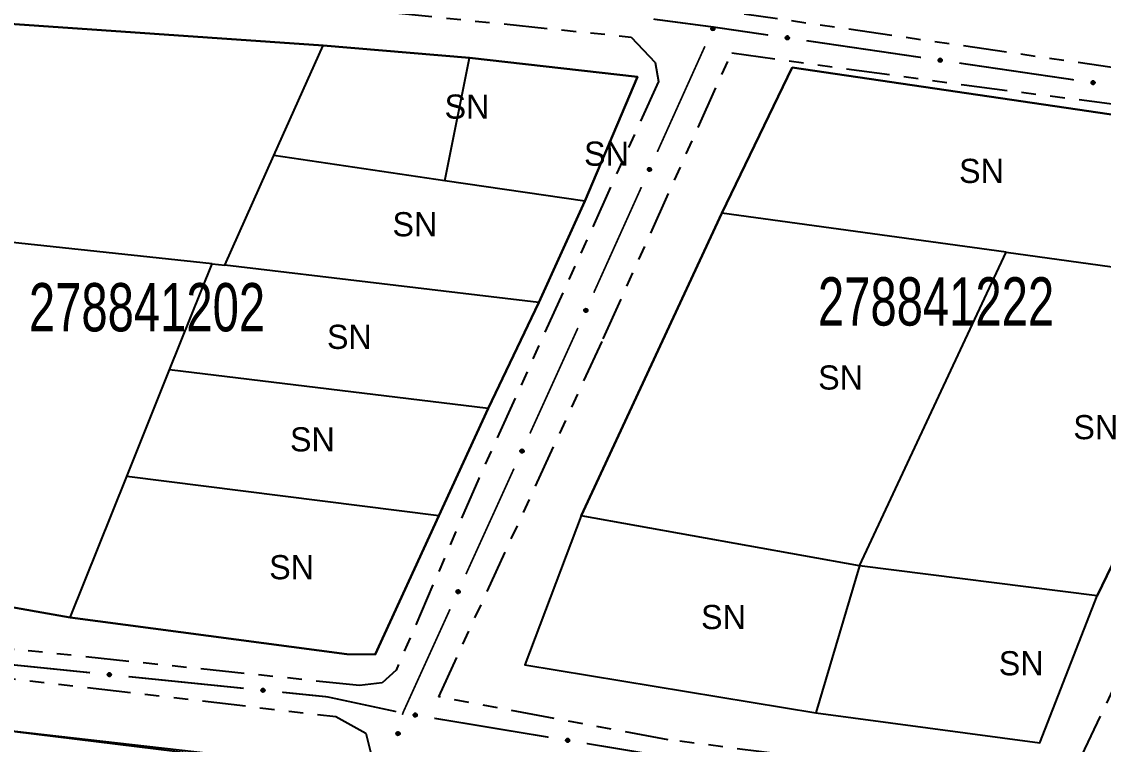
# Model space of a CAD drawing. Extents: x 203665 to 205970, y 4870865 to 4873745.
# Drawn here: x 204097.7 to 204209.7, y 4872853.5 to 4872928.4 of the extents above; entities that cross this region are included whole.
import ezdxf
from ezdxf.enums import TextEntityAlignment as Align

# ---------------------------------------------------------------- set-up
doc = ezdxf.new("R2010")
doc.units = 0
doc.header["$LTSCALE"] = 1.5
doc.header["$MEASUREMENT"] = 0
doc.linetypes.add('TRACO_25', pattern=[8, 3, -1, 1, -1, 1, -1])
for name, color, linetype in [('CD_MALHA_LOTES', 7, 'CONTINUOUS'), ('CD_TXT_QUADRA', 7, 'CONTINUOUS'), ('RU-QUADRA', 210, 'CONTINUOUS'), ('SV-EIXO-RUA-N-PAV', 6, 'CONTINUOUS'), ('SV-RUA-NAO-PAV', 7, 'CONTINUOUS'), ('Th_NmrPort', 1, 'CONTINUOUS')]:
    doc.layers.add(name, color=color, linetype=linetype)
doc.styles.add('ARIAL', font='ARIAL.SHX')

msp = doc.modelspace()

# ---------------------------------------------------------------- linework, layer by layer
at = {"layer": 'CD_MALHA_LOTES', "linetype": 'Continuous', "flags": 128}
for points in [[(204093.938672, 4872928.301971), (204128.905986, 4872925.909766)], [(204123.791648, 4872914.49291), (204128.905986, 4872925.909766)], [(204128.905986, 4872925.909766), (204144.057328, 4872924.607019)], [(204141.493695, 4872911.894661), (204144.057328, 4872924.607019)], [(204144.057328, 4872924.607019), (204161.460955, 4872922.647011)], [(204170.19077, 4872908.54531), (204177.474175, 4872923.618198)], [(204177.474175, 4872923.618198), (204231.881091, 4872915.600337)], [(204161.460955, 4872922.647011), (204155.999894, 4872909.765487)], [(204118.705319, 4872903.138577), (204123.791648, 4872914.49291)], [(204141.493695, 4872911.894661), (204123.791648, 4872914.49291)], [(204155.999894, 4872909.765487), (204141.493695, 4872911.894661)], [(204155.999894, 4872909.765487), (204151.236703, 4872899.286797)], [(204155.605656, 4872877.19255), (204170.19077, 4872908.54531)], [(204199.629746, 4872904.489941), (204170.19077, 4872908.54531)], [(204117.40768, 4872903.29222), (204085.391134, 4872906.717263)], [(204184.447679, 4872872.016379), (204199.629746, 4872904.489941)], [(204199.629746, 4872904.489941), (204224.619931, 4872901.047416)], [(204112.991654, 4872892.307216), (204117.40768, 4872903.29222)], [(204117.40768, 4872903.29222), (204118.705319, 4872903.138577)], [(204151.236703, 4872899.286797), (204118.705319, 4872903.138577)], [(204224.619931, 4872901.047416), (204209.081477, 4872868.920275)], [(204151.236703, 4872899.286797), (204145.985293, 4872888.299514)], [(204108.556588, 4872881.27485), (204112.991654, 4872892.307216)], [(204145.985293, 4872888.299514), (204112.991654, 4872892.307216)], [(204145.985293, 4872888.299514), (204140.894835, 4872877.193494)], [(204102.67959, 4872866.655629), (204108.556588, 4872881.27485)], [(204140.894835, 4872877.193494), (204108.556588, 4872881.27485)], [(204140.894835, 4872877.193494), (204134.275537, 4872862.842783), (204131.335825, 4872862.87491), (204102.67959, 4872866.655629)], [(204155.605656, 4872877.19255), (204149.793463, 4872861.766126)], [(204184.447679, 4872872.016379), (204155.605656, 4872877.19255)], [(204102.67959, 4872866.655629), (204071.790123, 4872872.101538)], [(204184.447679, 4872872.016379), (204179.915714, 4872856.802332)], [(204209.081477, 4872868.920275), (204184.447679, 4872872.016379)], [(204203.147409, 4872853.689518), (204209.081477, 4872868.920275)], [(204149.793463, 4872861.766126), (204179.915714, 4872856.802332)], [(204179.915714, 4872856.802332), (204203.147409, 4872853.689518)], [(204096.97326, 4872854.841873), (204128.408423, 4872850.974727)]]:
    msp.add_lwpolyline(points, dxfattribs=at)
at = {"layer": 'RU-QUADRA', "linetype": 'Continuous', "flags": 128}
for points in [[(204093.938672, 4872928.301971), (204085.391134, 4872906.717263), (204071.790123, 4872872.101538), (204102.67959, 4872866.655629), (204131.335825, 4872862.87491), (204134.275537, 4872862.842783), (204140.894835, 4872877.193494), (204145.985293, 4872888.299514), (204151.236703, 4872899.286797), (204155.999894, 4872909.765487), (204161.460955, 4872922.647011), (204144.057328, 4872924.607019), (204128.905986, 4872925.909766)], [(204177.474175, 4872923.618198), (204170.19077, 4872908.54531), (204155.605656, 4872877.19255), (204149.793463, 4872861.766126), (204179.915714, 4872856.802332), (204203.147409, 4872853.689518), (204209.081477, 4872868.920275), (204224.619931, 4872901.047416), (204231.881091, 4872915.600337)], [(204091.532811, 4872772.953703), (204096.813462, 4872784.295295), (204101.914829, 4872795.251826), (204106.961588, 4872806.091073), (204112.185761, 4872816.920509), (204118.006143, 4872828.985856), (204128.408423, 4872850.974727), (204127.651619, 4872851.383406), (204096.97326, 4872854.841873), (204062.212657, 4872860.050993), (204052.445096, 4872835.984074), (204048.72382, 4872825.610816), (204045.44941, 4872818.032881), (204042.017565, 4872810.069239), (204038.497723, 4872801.269634), (204034.625897, 4872792.03005), (204030.226095, 4872781.33853), (204059.853158, 4872777.191897)]]:
    msp.add_lwpolyline(points, close=True, dxfattribs=at)
at = {"layer": 'SV-EIXO-RUA-N-PAV', "const_width": 0.18}
for points in [[(204169.338709, 4872927.804082), (204163.112672, 4872928.624279)], [(204170.051281, 4872927.699746), (204169.338709, 4872927.804082)], [(204174.998529, 4872926.975357), (204170.051281, 4872927.699746)], [(204190.829722, 4872924.657312), (204178.956327, 4872926.395846)], [(204168.441631, 4872925.815361), (204163.507408, 4872914.876739)], [(204206.660915, 4872922.339267), (204194.78752, 4872924.077801)], [(204161.862667, 4872911.230532), (204156.928445, 4872900.29191)], [(204155.283548, 4872896.645774), (204150.316449, 4872885.722041)], [(204148.66075, 4872882.080797), (204143.693651, 4872871.157064)], [(204142.037952, 4872867.51582), (204137.484778, 4872857.502399)], [(204104.755996, 4872860.946618), (204096.797092, 4872861.756454)], [(204120.673806, 4872859.326945), (204108.735449, 4872860.5417)], [(204129.317421, 4872858.447438), (204124.653258, 4872858.922027)], [(204129.622255, 4872858.382117), (204129.317421, 4872858.447438)], [(204136.466872, 4872856.915413), (204129.622255, 4872858.382117)], [(204137.151193, 4872856.768772), (204137.106639, 4872856.579863)], [(204137.484778, 4872857.502399), (204137.151193, 4872856.768772)], [(204152.245219, 4872854.265819), (204140.406879, 4872856.228902)], [(204164.357041, 4872852.257387), (204156.191333, 4872853.611458)]]:
    msp.add_lwpolyline(points, dxfattribs=at)
at = {"layer": 'SV-EIXO-RUA-N-PAV'}
for points in [[(204169.423425, 4872927.724173), (204169.441376, 4872927.678678), (204169.447501, 4872927.635907), (204169.442341, 4872927.598763), (204169.429224, 4872927.567129), (204169.412158, 4872927.536277), (204169.388091, 4872927.508968), (204169.354664, 4872927.484575), (204169.309153, 4872927.466248), (204169.264925, 4872927.462853), (204169.228239, 4872927.465963), (204169.194465, 4872927.477742), (204169.164772, 4872927.494822), (204169.137231, 4872927.520761), (204169.112842, 4872927.554877), (204169.095521, 4872927.601086), (204169.089804, 4872927.643059), (204169.095738, 4872927.678855), (204169.107795, 4872927.712734), (204169.125594, 4872927.744023), (204169.149374, 4872927.770694), (204169.183768, 4872927.795188), (204169.229603, 4872927.81168), (204169.271401, 4872927.81786), (204169.307271, 4872927.81243), (204169.340358, 4872927.799809), (204169.37151, 4872927.783069), (204169.399969, 4872927.760018), (204169.423425, 4872927.724173)], [(204177.103644, 4872926.555866), (204177.064833, 4872926.526105), (204177.025391, 4872926.508464), (204176.988259, 4872926.503218), (204176.954238, 4872926.507138), (204176.919885, 4872926.515069), (204176.887014, 4872926.530706), (204176.854375, 4872926.556143), (204176.824247, 4872926.594866), (204176.80883, 4872926.636459), (204176.801739, 4872926.672587), (204176.803785, 4872926.708298), (204176.812048, 4872926.741541), (204176.82942, 4872926.775149), (204176.855521, 4872926.807974), (204176.895192, 4872926.837326), (204176.933979, 4872926.854356), (204176.970028, 4872926.858487), (204177.005916, 4872926.856204), (204177.040891, 4872926.847687), (204177.073069, 4872926.832151), (204177.106072, 4872926.805812), (204177.134523, 4872926.766273), (204177.151951, 4872926.727782), (204177.156587, 4872926.6918), (204177.153543, 4872926.656519), (204177.146008, 4872926.621966), (204177.131664, 4872926.588269), (204177.103644, 4872926.555866)], [(204192.934837, 4872924.237821), (204192.896026, 4872924.20806), (204192.856584, 4872924.190418), (204192.819452, 4872924.185173), (204192.785431, 4872924.189093), (204192.751078, 4872924.197024), (204192.718207, 4872924.212661), (204192.685567, 4872924.238098), (204192.65544, 4872924.276821), (204192.640023, 4872924.318414), (204192.632932, 4872924.354542), (204192.634978, 4872924.390253), (204192.643241, 4872924.423496), (204192.660613, 4872924.457104), (204192.686714, 4872924.489929), (204192.726385, 4872924.519281), (204192.765172, 4872924.536311), (204192.801221, 4872924.540442), (204192.837108, 4872924.538159), (204192.872084, 4872924.529642), (204192.904262, 4872924.514106), (204192.937264, 4872924.487767), (204192.965716, 4872924.448228), (204192.983144, 4872924.409737), (204192.98778, 4872924.373755), (204192.984736, 4872924.338474), (204192.977201, 4872924.303921), (204192.962857, 4872924.270224), (204192.934837, 4872924.237821)], [(204208.76603, 4872921.919776), (204208.727219, 4872921.890015), (204208.687777, 4872921.872373), (204208.650645, 4872921.867127), (204208.616624, 4872921.871048), (204208.582271, 4872921.878978), (204208.549399, 4872921.894616), (204208.51676, 4872921.920053), (204208.486633, 4872921.958776), (204208.471216, 4872922.000369), (204208.464125, 4872922.036497), (204208.46617, 4872922.072207), (204208.474434, 4872922.105451), (204208.491806, 4872922.139059), (204208.517907, 4872922.171884), (204208.557578, 4872922.201236), (204208.596365, 4872922.218266), (204208.632413, 4872922.222397), (204208.668301, 4872922.220114), (204208.703276, 4872922.211597), (204208.735455, 4872922.196061), (204208.768457, 4872922.169722), (204208.796909, 4872922.130182), (204208.814336, 4872922.091691), (204208.818973, 4872922.05571), (204208.815929, 4872922.020429), (204208.808393, 4872921.985876), (204208.79405, 4872921.952179), (204208.76603, 4872921.919776)], [(204162.844461, 4872913.139345), (204162.862412, 4872913.093849), (204162.868537, 4872913.051078), (204162.863378, 4872913.013934), (204162.85026, 4872912.9823), (204162.833195, 4872912.951448), (204162.809127, 4872912.924139), (204162.7757, 4872912.899746), (204162.730189, 4872912.881419), (204162.685961, 4872912.878024), (204162.649275, 4872912.881134), (204162.615501, 4872912.892913), (204162.585808, 4872912.909993), (204162.558268, 4872912.935932), (204162.533878, 4872912.970048), (204162.516557, 4872913.016257), (204162.51084, 4872913.05823), (204162.516774, 4872913.094026), (204162.528831, 4872913.127905), (204162.54663, 4872913.159194), (204162.57041, 4872913.185865), (204162.604804, 4872913.210359), (204162.650639, 4872913.226851), (204162.692438, 4872913.233031), (204162.728308, 4872913.227601), (204162.761394, 4872913.21498), (204162.792547, 4872913.19824), (204162.821006, 4872913.17519), (204162.844461, 4872913.139345)], [(204156.265498, 4872898.554516), (204156.283448, 4872898.50902), (204156.289573, 4872898.466249), (204156.284414, 4872898.429105), (204156.271296, 4872898.397471), (204156.254231, 4872898.366619), (204156.230163, 4872898.33931), (204156.196736, 4872898.314917), (204156.151225, 4872898.29659), (204156.106997, 4872898.293195), (204156.070311, 4872898.296305), (204156.036537, 4872898.308084), (204156.006844, 4872898.325164), (204155.979304, 4872898.351103), (204155.954915, 4872898.385219), (204155.937593, 4872898.431428), (204155.931876, 4872898.473401), (204155.93781, 4872898.509198), (204155.949867, 4872898.543076), (204155.967667, 4872898.574365), (204155.991447, 4872898.601036), (204156.02584, 4872898.62553), (204156.071676, 4872898.642022), (204156.113474, 4872898.648202), (204156.149344, 4872898.642772), (204156.182431, 4872898.630151), (204156.213583, 4872898.613411), (204156.242042, 4872898.590361), (204156.265498, 4872898.554516)], [(204149.64828, 4872883.986648), (204149.666094, 4872883.941099), (204149.67209, 4872883.898309), (204149.666819, 4872883.861181), (204149.653606, 4872883.829587), (204149.636448, 4872883.798786), (204149.612298, 4872883.77155), (204149.578799, 4872883.747257), (204149.533232, 4872883.729067), (204149.488995, 4872883.725805), (204149.452318, 4872883.729026), (204149.41858, 4872883.740906), (204149.388938, 4872883.758076), (204149.361476, 4872883.784097), (204149.337189, 4872883.818286), (204149.320007, 4872883.864547), (204149.314416, 4872883.906537), (204149.320458, 4872883.942316), (204149.332617, 4872883.976158), (204149.35051, 4872884.007393), (204149.37437, 4872884.033992), (204149.408838, 4872884.058383), (204149.454722, 4872884.074737), (204149.496539, 4872884.080791), (204149.532392, 4872884.075254), (204149.565441, 4872884.062533), (204149.596543, 4872884.0457), (204149.624932, 4872884.022563), (204149.64828, 4872883.986648)], [(204143.025482, 4872869.421671), (204143.043296, 4872869.376122), (204143.049292, 4872869.333333), (204143.044021, 4872869.296205), (204143.030808, 4872869.26461), (204143.01365, 4872869.23381), (204142.989501, 4872869.206573), (204142.956001, 4872869.182281), (204142.910434, 4872869.16409), (204142.866197, 4872869.160829), (204142.82952, 4872869.164049), (204142.795782, 4872869.17593), (204142.76614, 4872869.193099), (204142.738678, 4872869.21912), (204142.714392, 4872869.253309), (204142.697209, 4872869.299571), (204142.691619, 4872869.341561), (204142.69766, 4872869.377339), (204142.709819, 4872869.411181), (204142.727712, 4872869.442416), (204142.751572, 4872869.469016), (204142.78604, 4872869.493406), (204142.831924, 4872869.50976), (204142.873741, 4872869.515814), (204142.909594, 4872869.510277), (204142.942643, 4872869.497556), (204142.973745, 4872869.480723), (204143.002134, 4872869.457587), (204143.025482, 4872869.421671)], [(204106.877522, 4872860.620099), (204106.840057, 4872860.58866), (204106.801428, 4872860.569301), (204106.764563, 4872860.562428), (204106.730403, 4872860.564848), (204106.695734, 4872860.571261), (204106.662207, 4872860.585437), (204106.628481, 4872860.609415), (204106.596679, 4872860.646776), (204106.579449, 4872860.68765), (204106.570776, 4872860.723432), (204106.571249, 4872860.759197), (204106.578043, 4872860.792772), (204106.593921, 4872860.827111), (204106.618553, 4872860.861052), (204106.656895, 4872860.89212), (204106.694895, 4872860.91084), (204106.730727, 4872860.916552), (204106.766681, 4872860.915849), (204106.801997, 4872860.908878), (204106.834827, 4872860.894772), (204106.868956, 4872860.869909), (204106.899119, 4872860.83166), (204106.918222, 4872860.793972), (204106.924436, 4872860.75823), (204106.922946, 4872860.722849), (204106.916937, 4872860.687998), (204106.90409, 4872860.653702), (204106.877522, 4872860.620099)], [(204122.795331, 4872859.000426), (204122.757866, 4872858.968987), (204122.719238, 4872858.949628), (204122.682373, 4872858.942755), (204122.648212, 4872858.945175), (204122.613543, 4872858.951588), (204122.580016, 4872858.965764), (204122.54629, 4872858.989742), (204122.514489, 4872859.027103), (204122.497258, 4872859.067977), (204122.488586, 4872859.103759), (204122.489059, 4872859.139525), (204122.495852, 4872859.173099), (204122.51173, 4872859.207439), (204122.536362, 4872859.241379), (204122.574704, 4872859.272448), (204122.612705, 4872859.291167), (204122.648537, 4872859.296879), (204122.68449, 4872859.296176), (204122.719806, 4872859.289205), (204122.752637, 4872859.275099), (204122.786765, 4872859.250237), (204122.816928, 4872859.211987), (204122.836031, 4872859.174299), (204122.842245, 4872859.138557), (204122.840756, 4872859.103176), (204122.834747, 4872859.068325), (204122.821899, 4872859.034029), (204122.795331, 4872859.000426)], [(204138.557559, 4872856.42398), (204138.518191, 4872856.394959), (204138.478422, 4872856.378068), (204138.441197, 4872856.373526), (204138.407257, 4872856.37809), (204138.37306, 4872856.38667), (204138.34049, 4872856.402927), (204138.308339, 4872856.428977), (204138.27895, 4872856.468264), (204138.264323, 4872856.510141), (204138.257918, 4872856.546397), (204138.26064, 4872856.582063), (204138.269531, 4872856.615144), (204138.287537, 4872856.648416), (204138.314255, 4872856.680741), (204138.354474, 4872856.709337), (204138.393577, 4872856.72563), (204138.429697, 4872856.729077), (204138.465535, 4872856.726114), (204138.500343, 4872856.716937), (204138.532221, 4872856.700794), (204138.564719, 4872856.673835), (204138.592417, 4872856.633764), (204138.609112, 4872856.59495), (204138.613066, 4872856.558887), (204138.609355, 4872856.52367), (204138.601166, 4872856.489266), (204138.586187, 4872856.455846), (204138.557559, 4872856.42398)], [(204136.78766, 4872854.747844), (204136.813968, 4872854.706614), (204136.828148, 4872854.665799), (204136.830176, 4872854.628354), (204136.823341, 4872854.594797), (204136.812481, 4872854.561254), (204136.794071, 4872854.529851), (204136.765918, 4872854.499524), (204136.724743, 4872854.472843), (204136.681978, 4872854.461066), (204136.645373, 4872854.457113), (204136.609971, 4872854.462226), (204136.577563, 4872854.473321), (204136.545576, 4872854.493523), (204136.515121, 4872854.522354), (204136.489294, 4872854.564406), (204136.475668, 4872854.604515), (204136.474657, 4872854.640786), (204136.480022, 4872854.676343), (204136.49152, 4872854.710455), (204136.509769, 4872854.741176), (204136.538852, 4872854.771787), (204136.580695, 4872854.796728), (204136.620544, 4872854.810776), (204136.656791, 4872854.812296), (204136.691679, 4872854.806226), (204136.725454, 4872854.795743), (204136.757791, 4872854.77855), (204136.78766, 4872854.747844)], [(204154.342013, 4872853.806536), (204154.302645, 4872853.777516), (204154.262876, 4872853.760624), (204154.225651, 4872853.756082), (204154.191711, 4872853.760646), (204154.157514, 4872853.769226), (204154.124944, 4872853.785483), (204154.092793, 4872853.811534), (204154.063404, 4872853.850821), (204154.048778, 4872853.892698), (204154.042372, 4872853.928954), (204154.045094, 4872853.964619), (204154.053985, 4872853.9977), (204154.071991, 4872854.030973), (204154.098709, 4872854.063298), (204154.138928, 4872854.091893), (204154.178031, 4872854.108186), (204154.214151, 4872854.111634), (204154.249989, 4872854.108671), (204154.284797, 4872854.099493), (204154.316675, 4872854.083351), (204154.349173, 4872854.056391), (204154.376871, 4872854.01632), (204154.393566, 4872853.977506), (204154.39752, 4872853.941443), (204154.393809, 4872853.906226), (204154.38562, 4872853.871822), (204154.370641, 4872853.838402), (204154.342013, 4872853.806536)]]:
    msp.add_lwpolyline(points, close=True, dxfattribs=at)
for points in [[(204169.125594, 4872927.744023), (204169.089804, 4872927.643059)], [(204169.136279, 4872927.753141), (204169.094855, 4872927.628122)], [(204169.149374, 4872927.770694), (204169.095521, 4872927.601086)], [(204169.166476, 4872927.776943), (204169.106948, 4872927.585244)], [(204169.183768, 4872927.795188), (204169.112842, 4872927.554877)], [(204169.206501, 4872927.799305), (204169.125822, 4872927.540804)], [(204169.229603, 4872927.81168), (204169.137231, 4872927.520761)], [(204169.248697, 4872927.813203), (204169.15199, 4872927.512534)], [(204169.271401, 4872927.81786), (204169.164772, 4872927.494822)], [(204169.287208, 4872927.812298), (204169.180402, 4872927.489239)], [(204169.307271, 4872927.81243), (204169.194465, 4872927.477742)], [(204169.322353, 4872927.803929), (204169.209693, 4872927.47453)], [(204169.340358, 4872927.799809), (204169.228239, 4872927.465963)], [(204169.355376, 4872927.787536), (204169.250253, 4872927.468209)], [(204169.37151, 4872927.783069), (204169.264925, 4872927.462853)], [(204169.383666, 4872927.76729), (204169.289325, 4872927.468547)], [(204169.399969, 4872927.760018), (204169.309153, 4872927.466248)], [(204169.409712, 4872927.742069), (204169.331643, 4872927.479397)], [(204169.423425, 4872927.724173), (204169.354664, 4872927.484575)], [(204169.432196, 4872927.698995), (204169.374034, 4872927.503686)], [(204169.441376, 4872927.678678), (204169.388091, 4872927.508968)], [(204169.444973, 4872927.654311), (204169.402865, 4872927.531098)], [(204169.447501, 4872927.635907), (204169.412158, 4872927.536277)], [(204177.153543, 4872926.656519), (204176.801739, 4872926.672587)], [(204177.156587, 4872926.6918), (204176.803785, 4872926.708298)], [(204177.152557, 4872926.674963), (204176.80488, 4872926.692773)], [(204177.146008, 4872926.621966), (204176.80883, 4872926.636459)], [(204177.145869, 4872926.638707), (204176.809949, 4872926.652038)], [(204177.150946, 4872926.711055), (204176.810975, 4872926.724979)], [(204177.151951, 4872926.727782), (204176.812048, 4872926.741541)], [(204177.134176, 4872926.605943), (204176.82101, 4872926.614562)], [(204177.131664, 4872926.588269), (204176.824247, 4872926.594866)], [(204177.141235, 4872926.748333), (204176.825566, 4872926.758698)], [(204177.134523, 4872926.766273), (204176.82942, 4872926.775149)], [(204177.117083, 4872926.573969), (204176.84307, 4872926.576856)], [(204177.116277, 4872926.785085), (204176.845557, 4872926.791627)], [(204177.103644, 4872926.555866), (204176.854375, 4872926.556143)], [(204177.106072, 4872926.805812), (204176.855521, 4872926.807974)], [(204177.081845, 4872926.540514), (204176.878073, 4872926.54277)], [(204177.083777, 4872926.817425), (204176.8831, 4872926.821985)], [(204177.064833, 4872926.526105), (204176.887014, 4872926.530706)], [(204177.073069, 4872926.832151), (204176.895192, 4872926.837326)], [(204177.042393, 4872926.515952), (204176.912351, 4872926.522581)], [(204177.025391, 4872926.508464), (204176.919885, 4872926.515069)], [(204177.052594, 4872926.839919), (204176.921005, 4872926.845396)], [(204177.040891, 4872926.847687), (204176.933979, 4872926.854356)], [(204192.984736, 4872924.338474), (204192.632932, 4872924.354542)], [(204192.98778, 4872924.373755), (204192.634978, 4872924.390253)], [(204192.98375, 4872924.356918), (204192.636073, 4872924.374728)], [(204192.977201, 4872924.303921), (204192.640023, 4872924.318414)], [(204192.977062, 4872924.320662), (204192.641141, 4872924.333993)], [(204192.982139, 4872924.39301), (204192.642168, 4872924.406933)], [(204192.983144, 4872924.409737), (204192.643241, 4872924.423496)], [(204192.965369, 4872924.287898), (204192.652203, 4872924.296517)], [(204192.962857, 4872924.270224), (204192.65544, 4872924.276821)], [(204192.972428, 4872924.430288), (204192.656759, 4872924.440653)], [(204192.965716, 4872924.448228), (204192.660613, 4872924.457104)], [(204192.948276, 4872924.255924), (204192.674263, 4872924.25881)], [(204192.947469, 4872924.46704), (204192.67675, 4872924.473582)], [(204192.934837, 4872924.237821), (204192.685567, 4872924.238098)], [(204192.937264, 4872924.487767), (204192.686714, 4872924.489929)], [(204192.913038, 4872924.222469), (204192.709265, 4872924.224725)], [(204192.91497, 4872924.49938), (204192.714293, 4872924.50394)], [(204192.896026, 4872924.20806), (204192.718207, 4872924.212661)], [(204192.904262, 4872924.514106), (204192.726385, 4872924.519281)], [(204192.873585, 4872924.197906), (204192.743544, 4872924.204536)], [(204192.856584, 4872924.190418), (204192.751078, 4872924.197024)], [(204192.883787, 4872924.521874), (204192.752198, 4872924.527351)], [(204192.872084, 4872924.529642), (204192.765172, 4872924.536311)], [(204208.815929, 4872922.020429), (204208.464125, 4872922.036497)], [(204208.818973, 4872922.05571), (204208.46617, 4872922.072207)], [(204208.814943, 4872922.038873), (204208.467266, 4872922.056683)], [(204208.808393, 4872921.985876), (204208.471216, 4872922.000369)], [(204208.808255, 4872922.002617), (204208.472334, 4872922.015948)], [(204208.813332, 4872922.074965), (204208.473361, 4872922.088888)], [(204208.814336, 4872922.091691), (204208.474434, 4872922.105451)], [(204208.796562, 4872921.969852), (204208.483396, 4872921.978472)], [(204208.79405, 4872921.952179), (204208.486633, 4872921.958776)], [(204208.803621, 4872922.112242), (204208.487952, 4872922.122608)], [(204208.796909, 4872922.130182), (204208.491806, 4872922.139059)], [(204208.779469, 4872921.937879), (204208.505456, 4872921.940765)], [(204208.778662, 4872922.148995), (204208.507943, 4872922.155536)], [(204208.76603, 4872921.919776), (204208.51676, 4872921.920053)], [(204208.768457, 4872922.169722), (204208.517907, 4872922.171884)], [(204208.744231, 4872921.904424), (204208.540458, 4872921.90668)], [(204208.746163, 4872922.181335), (204208.545486, 4872922.185895)], [(204208.727219, 4872921.890015), (204208.549399, 4872921.894616)], [(204208.735455, 4872922.196061), (204208.557578, 4872922.201236)], [(204208.704778, 4872921.879861), (204208.574737, 4872921.886491)], [(204208.687777, 4872921.872373), (204208.582271, 4872921.878978)], [(204208.714979, 4872922.203829), (204208.58339, 4872922.209306)], [(204208.703276, 4872922.211597), (204208.596365, 4872922.218266)], [(204162.54663, 4872913.159194), (204162.51084, 4872913.05823)], [(204162.557315, 4872913.168312), (204162.515891, 4872913.043293)], [(204162.57041, 4872913.185865), (204162.516557, 4872913.016257)], [(204162.587512, 4872913.192114), (204162.527984, 4872913.000415)], [(204162.604804, 4872913.210359), (204162.533878, 4872912.970048)], [(204162.627537, 4872913.214476), (204162.546858, 4872912.955975)], [(204162.650639, 4872913.226851), (204162.558268, 4872912.935932)], [(204162.669733, 4872913.228374), (204162.573026, 4872912.927705)], [(204162.692438, 4872913.233031), (204162.585808, 4872912.909993)], [(204162.708244, 4872913.227469), (204162.601438, 4872912.90441)], [(204162.728308, 4872913.227601), (204162.615501, 4872912.892913)], [(204162.743389, 4872913.2191), (204162.630729, 4872912.889701)], [(204162.761394, 4872913.21498), (204162.649275, 4872912.881134)], [(204162.776412, 4872913.202707), (204162.671289, 4872912.88338)], [(204162.792547, 4872913.19824), (204162.685961, 4872912.878024)], [(204162.804702, 4872913.182461), (204162.710362, 4872912.883719)], [(204162.821006, 4872913.17519), (204162.730189, 4872912.881419)], [(204162.830749, 4872913.15724), (204162.752679, 4872912.894568)], [(204162.844461, 4872913.139345), (204162.7757, 4872912.899746)], [(204162.853232, 4872913.114166), (204162.79507, 4872912.918857)], [(204162.862412, 4872913.093849), (204162.809127, 4872912.924139)], [(204162.866009, 4872913.069483), (204162.823901, 4872912.946269)], [(204162.868537, 4872913.051078), (204162.833195, 4872912.951448)], [(204155.967667, 4872898.574365), (204155.931876, 4872898.473401)], [(204155.978351, 4872898.583483), (204155.936927, 4872898.458464)], [(204155.991447, 4872898.601036), (204155.937593, 4872898.431428)], [(204156.008548, 4872898.607285), (204155.949021, 4872898.415586)], [(204156.02584, 4872898.62553), (204155.954915, 4872898.385219)], [(204156.048574, 4872898.629647), (204155.967895, 4872898.371146)], [(204156.071676, 4872898.642022), (204155.979304, 4872898.351103)], [(204156.090769, 4872898.643546), (204155.994062, 4872898.342876)], [(204156.113474, 4872898.648202), (204156.006844, 4872898.325164)], [(204156.129281, 4872898.64264), (204156.022475, 4872898.319581)], [(204156.149344, 4872898.642772), (204156.036537, 4872898.308084)], [(204156.164426, 4872898.634271), (204156.051766, 4872898.304872)], [(204156.182431, 4872898.630151), (204156.070311, 4872898.296305)], [(204156.197448, 4872898.617878), (204156.092325, 4872898.298551)], [(204156.213583, 4872898.613411), (204156.106997, 4872898.293195)], [(204156.225739, 4872898.597632), (204156.131398, 4872898.29889)], [(204156.242042, 4872898.590361), (204156.151225, 4872898.29659)], [(204156.251785, 4872898.572411), (204156.173715, 4872898.309739)], [(204156.265498, 4872898.554516), (204156.196736, 4872898.314917)], [(204156.274268, 4872898.529337), (204156.216107, 4872898.334028)], [(204156.283448, 4872898.50902), (204156.230163, 4872898.33931)], [(204156.287045, 4872898.484654), (204156.244938, 4872898.36144)], [(204156.289573, 4872898.466249), (204156.254231, 4872898.366619)], [(204149.35051, 4872884.007393), (204149.314416, 4872883.906537)], [(204149.361222, 4872884.016479), (204149.319422, 4872883.891585)], [(204149.37437, 4872884.033992), (204149.320007, 4872883.864547)], [(204149.391491, 4872884.04019), (204149.331387, 4872883.848671)], [(204149.408838, 4872884.058383), (204149.337189, 4872883.818286)], [(204149.431583, 4872884.062431), (204149.350127, 4872883.804174)], [(204149.454722, 4872884.074737), (204149.361476, 4872883.784097)], [(204149.47382, 4872884.076203), (204149.37621, 4872883.775826)], [(204149.496539, 4872884.080791), (204149.388938, 4872883.758076)], [(204149.512329, 4872884.075182), (204149.404552, 4872883.752446)], [(204149.532392, 4872884.075254), (204149.41858, 4872883.740906)], [(204149.547449, 4872884.066707), (204149.433798, 4872883.737648)], [(204149.565441, 4872884.062533), (204149.452318, 4872883.729026)], [(204149.580422, 4872884.050215), (204149.474339, 4872883.731206)], [(204149.596543, 4872884.0457), (204149.488995, 4872883.725805)], [(204149.608651, 4872884.029884), (204149.513412, 4872883.731426)], [(204149.624932, 4872884.022563), (204149.533232, 4872883.729067)], [(204149.634621, 4872884.004585), (204149.555762, 4872883.742149)], [(204149.64828, 4872883.986648), (204149.578799, 4872883.747257)], [(204149.656975, 4872883.961443), (204149.598226, 4872883.76631)], [(204149.666094, 4872883.941099), (204149.612298, 4872883.77155)], [(204149.669617, 4872883.916722), (204149.62714, 4872883.793635)], [(204149.67209, 4872883.898309), (204149.636448, 4872883.798786)], [(204142.727712, 4872869.442416), (204142.691619, 4872869.341561)], [(204142.738425, 4872869.451502), (204142.696624, 4872869.326609)], [(204142.751572, 4872869.469016), (204142.697209, 4872869.299571)], [(204142.768693, 4872869.475213), (204142.708589, 4872869.283694)], [(204142.78604, 4872869.493406), (204142.714392, 4872869.253309)], [(204142.808785, 4872869.497455), (204142.727329, 4872869.239198)], [(204142.831924, 4872869.50976), (204142.738678, 4872869.21912)], [(204142.851022, 4872869.511226), (204142.753412, 4872869.210849)], [(204142.873741, 4872869.515814), (204142.76614, 4872869.193099)], [(204142.889531, 4872869.510205), (204142.781754, 4872869.187469)], [(204142.909594, 4872869.510277), (204142.795782, 4872869.17593)], [(204142.924651, 4872869.50173), (204142.811, 4872869.172671)], [(204142.942643, 4872869.497556), (204142.82952, 4872869.164049)], [(204142.957624, 4872869.485238), (204142.851541, 4872869.166229)], [(204142.973745, 4872869.480723), (204142.866197, 4872869.160829)], [(204142.985853, 4872869.464907), (204142.890614, 4872869.16645)], [(204143.002134, 4872869.457587), (204142.910434, 4872869.16409)], [(204143.011823, 4872869.439608), (204142.932964, 4872869.177172)], [(204143.025482, 4872869.421671), (204142.956001, 4872869.182281)], [(204143.034177, 4872869.396466), (204142.975428, 4872869.201333)], [(204143.043296, 4872869.376122), (204142.989501, 4872869.206573)], [(204143.046819, 4872869.351745), (204143.004342, 4872869.228658)], [(204143.049292, 4872869.333333), (204143.01365, 4872869.23381)], [(204106.922946, 4872860.722849), (204106.570776, 4872860.723432)], [(204106.924436, 4872860.75823), (204106.571249, 4872860.759197)], [(204106.92115, 4872860.741231), (204106.573027, 4872860.743736)], [(204106.917954, 4872860.777217), (204106.577699, 4872860.776178)], [(204106.918222, 4872860.793972), (204106.578043, 4872860.792772)], [(204106.916937, 4872860.687998), (204106.579449, 4872860.68765)], [(204106.916063, 4872860.704717), (204106.579881, 4872860.703263)], [(204106.906613, 4872860.814032), (204106.590793, 4872860.810507)], [(204106.905822, 4872860.67147), (204106.59258, 4872860.66631)], [(204106.899119, 4872860.83166), (204106.593921, 4872860.827111)], [(204106.90409, 4872860.653702), (204106.596679, 4872860.646776)], [(204106.880062, 4872860.849651), (204106.609317, 4872860.844283)], [(204106.890151, 4872860.638775), (204106.616277, 4872860.62961)], [(204106.868956, 4872860.869909), (204106.618553, 4872860.861052)], [(204106.877522, 4872860.620099), (204106.628481, 4872860.609415)], [(204106.846172, 4872860.880531), (204106.645489, 4872860.876263)], [(204106.856418, 4872860.603803), (204106.652744, 4872860.597096)], [(204106.834827, 4872860.894772), (204106.656895, 4872860.89212)], [(204106.840057, 4872860.58866), (204106.662207, 4872860.585437)], [(204106.81403, 4872860.901632), (204106.682327, 4872860.901317)], [(204106.818084, 4872860.577529), (204106.687877, 4872860.578434)], [(204106.801997, 4872860.908878), (204106.694895, 4872860.91084)], [(204106.801428, 4872860.569301), (204106.695734, 4872860.571261)], [(204122.840756, 4872859.103176), (204122.488586, 4872859.103759)], [(204122.842245, 4872859.138557), (204122.489059, 4872859.139525)], [(204122.83896, 4872859.121559), (204122.490836, 4872859.124063)], [(204122.835763, 4872859.157545), (204122.495509, 4872859.156505)], [(204122.836031, 4872859.174299), (204122.495852, 4872859.173099)], [(204122.824422, 4872859.194359), (204122.508603, 4872859.190834)], [(204122.816928, 4872859.211987), (204122.51173, 4872859.207439)], [(204122.797872, 4872859.229979), (204122.527127, 4872859.22461)], [(204122.786765, 4872859.250237), (204122.536362, 4872859.241379)], [(204122.763982, 4872859.260858), (204122.563298, 4872859.25659)], [(204122.752637, 4872859.275099), (204122.574704, 4872859.272448)], [(204122.73184, 4872859.281959), (204122.600137, 4872859.281645)], [(204122.719806, 4872859.289205), (204122.612705, 4872859.291167)], [(204122.834747, 4872859.068325), (204122.497258, 4872859.067977)], [(204122.833873, 4872859.085044), (204122.49769, 4872859.08359)], [(204122.823632, 4872859.051797), (204122.510389, 4872859.046637)], [(204122.821899, 4872859.034029), (204122.514489, 4872859.027103)], [(204122.807961, 4872859.019102), (204122.534086, 4872859.009937)], [(204122.795331, 4872859.000426), (204122.54629, 4872858.989742)], [(204122.774228, 4872858.984131), (204122.570553, 4872858.977424)], [(204122.757866, 4872858.968987), (204122.580016, 4872858.965764)], [(204122.735894, 4872858.957857), (204122.605687, 4872858.958761)], [(204122.719238, 4872858.949628), (204122.613543, 4872858.951588)], [(204138.609355, 4872856.52367), (204138.257918, 4872856.546397)], [(204138.613066, 4872856.558887), (204138.26064, 4872856.582063)], [(204138.608718, 4872856.542129), (204138.261441, 4872856.56652)], [(204138.601166, 4872856.489266), (204138.264323, 4872856.510141)], [(204138.601345, 4872856.506006), (204138.265737, 4872856.525696)], [(204138.607791, 4872856.578245), (204138.268145, 4872856.598604)], [(204138.609112, 4872856.59495), (204138.269531, 4872856.615144)], [(204138.589034, 4872856.473469), (204138.276087, 4872856.488018)], [(204138.586187, 4872856.455846), (204138.27895, 4872856.468264)], [(204138.598787, 4872856.6157), (204138.283371, 4872856.632041)], [(204138.592417, 4872856.633764), (204138.287537, 4872856.648416)], [(204138.571338, 4872856.441825), (204138.297429, 4872856.4499)], [(204138.57453, 4872856.652918), (204138.303983, 4872856.664586)], [(204138.557559, 4872856.42398), (204138.308339, 4872856.428977)], [(204138.564719, 4872856.673835), (204138.314255, 4872856.680741)], [(204138.535472, 4872856.409044), (204138.331779, 4872856.415158)], [(204138.518191, 4872856.394959), (204138.34049, 4872856.402927)], [(204138.542648, 4872856.685868), (204138.342094, 4872856.694228)], [(204138.532221, 4872856.700794), (204138.354474, 4872856.709337)], [(204138.495562, 4872856.385232), (204138.36567, 4872856.394323)], [(204138.478422, 4872856.378068), (204138.37306, 4872856.38667)], [(204138.511897, 4872856.708948), (204138.380435, 4872856.716916)], [(204138.500343, 4872856.716937), (204138.393577, 4872856.72563)], [(204136.49152, 4872854.710455), (204136.475668, 4872854.604515)], [(204136.500267, 4872854.721446), (204136.483478, 4872854.590817)], [(204136.509769, 4872854.741176), (204136.489294, 4872854.564406)], [(204136.525362, 4872854.750576), (204136.503537, 4872854.551037)], [(204136.538852, 4872854.771787), (204136.515121, 4872854.522354)], [(204136.560381, 4872854.78017), (204136.53055, 4872854.511019)], [(204136.580695, 4872854.796728), (204136.545576, 4872854.493523)], [(204136.599146, 4872854.80187), (204136.561634, 4872854.488267)], [(204136.620544, 4872854.810776), (204136.577563, 4872854.473321)], [(204136.637122, 4872854.808335), (204136.593972, 4872854.470826)], [(204136.656791, 4872854.812296), (204136.609971, 4872854.462226)], [(204136.673218, 4872854.806832), (204136.625533, 4872854.46198)], [(204136.691679, 4872854.806226), (204136.645373, 4872854.457113)], [(204136.708763, 4872854.797046), (204136.666553, 4872854.463522)], [(204136.725454, 4872854.795743), (204136.681978, 4872854.461066)], [(204136.740399, 4872854.782575), (204136.704842, 4872854.471315)], [(204136.757791, 4872854.77855), (204136.724743, 4872854.472843)], [(204136.770783, 4872854.762792), (204136.744309, 4872854.490046)], [(204136.78766, 4872854.747844), (204136.765918, 4872854.499524)], [(204136.801078, 4872854.724804), (204136.781282, 4872854.521982)], [(204136.813968, 4872854.706614), (204136.794071, 4872854.529851)], [(204136.822152, 4872854.683382), (204136.804348, 4872854.554395)], [(204136.828148, 4872854.665799), (204136.812481, 4872854.561254)], [(204154.393809, 4872853.906226), (204154.042372, 4872853.928954)], [(204154.39752, 4872853.941443), (204154.045094, 4872853.964619)], [(204154.393172, 4872853.924685), (204154.045895, 4872853.949077)], [(204154.38562, 4872853.871822), (204154.048778, 4872853.892698)], [(204154.385799, 4872853.888563), (204154.050191, 4872853.908253)], [(204154.392245, 4872853.960801), (204154.052599, 4872853.981161)], [(204154.393566, 4872853.977506), (204154.053985, 4872853.9977)], [(204154.373488, 4872853.856026), (204154.060541, 4872853.870574)], [(204154.370641, 4872853.838402), (204154.063404, 4872853.850821)], [(204154.383241, 4872853.998256), (204154.067825, 4872854.014598)], [(204154.376871, 4872854.01632), (204154.071991, 4872854.030973)], [(204154.355792, 4872853.824381), (204154.081883, 4872853.832457)], [(204154.358984, 4872854.035475), (204154.088437, 4872854.047142)], [(204154.342013, 4872853.806536), (204154.092793, 4872853.811534)], [(204154.349173, 4872854.056391), (204154.098709, 4872854.063298)], [(204154.319926, 4872853.7916), (204154.116233, 4872853.797714)], [(204154.302645, 4872853.777516), (204154.124944, 4872853.785483)], [(204154.327102, 4872854.068424), (204154.126548, 4872854.076784)], [(204154.316675, 4872854.083351), (204154.138928, 4872854.091893)], [(204154.280016, 4872853.767789), (204154.150124, 4872853.77688)], [(204154.262876, 4872853.760624), (204154.157514, 4872853.769226)], [(204154.296351, 4872854.091505), (204154.164889, 4872854.099473)], [(204154.284797, 4872854.099493), (204154.178031, 4872854.108186)]]:
    msp.add_lwpolyline(points, dxfattribs=at)
at = {"layer": 'SV-RUA-NAO-PAV', "linetype": 'TRACO_25'}
for points in [[(204234.919495, 4873056.669783, 9.83123), (204239.172866, 4873056.623298, 9.791373), (204243.843291, 4873055.85152, 9.735573), (204249.067691, 4873054.425026, 9.71963), (204253.858298, 4873052.88315, 9.727601), (204273.832174, 4873050.798954, 9.679772), (204296.857964, 4873047.143835, 8.691316), (204298.035148, 4873046.330153, 8.691316), (204298.338262, 4873044.66114, 8.858715), (204275.823131, 4872994.103359, 9.241344), (204265.236345, 4872970.546903, 9.456573), (204254.435205, 4872944.862616, 9.432658), (204246.668264, 4872929.019245, 9.392801), (204243.001449, 4872923.061198, 9.129745), (204240.479599, 4872920.902527, 9.129745), (204238.41435, 4872920.284444, 9.121773), (204235.319453, 4872920.029974, 9.065972), (204172.495549, 4872929.149174, 10.030516), (204184.023295, 4872949.972568, 10.397202), (204197.488804, 4872977.653804, 10.405173), (204213.301318, 4873010.714907, 10.309516)], [(204061.795521, 4872867.831189, 11.258116), (204087.474362, 4872921.413517, 11.473345), (204093.523932, 4872933.880191, 11.250145), (204135.695006, 4872929.351158, 10.55663), (204160.814813, 4872926.770273, 10.285602), (204163.303056, 4872924.148431, 10.285602), (204163.618865, 4872922.158953, 10.293573), (204145.023315, 4872881.072045, 10.524744), (204136.469786, 4872861.225176, 10.524744), (204134.998145, 4872859.911902, 10.524744), (204132.647857, 4872859.617261, 10.516773), (204096.909517, 4872863.363265, 10.803744)], [(204140.863022, 4872858.446376, 10.381259), (204157.910774, 4872895.514081, 10.381259), (204171.212085, 4872925.127082, 10.269659), (204195.290857, 4872921.812814, 9.83123), (204215.507976, 4872919.237461, 9.448602), (204232.759441, 4872916.510332, 8.994229), (204234.678716, 4872913.870684, 8.994229), (204234.990897, 4872910.760101, 8.994229), (204228.289657, 4872896.482693, 9.305116), (204225.036179, 4872890.984603, 9.305116), (204221.902883, 4872884.716414, 9.392801), (204219.326774, 4872878.874578, 9.408744), (204216.740215, 4872873.569403, 9.424687), (204214.519906, 4872867.275221, 9.424687), (204206.648863, 4872850.664203, 9.209458), (204203.696765, 4872849.503248, 9.233373), (204200.058759, 4872849.406869, 9.352944), (204164.633699, 4872854.006323, 9.815287)], [(204036.638193, 4872803.441039, 11.632773), (204048.345112, 4872831.573035, 11.50523), (204059.659475, 4872859.622133, 11.266088), (204062.002526, 4872861.534504, 11.186373), (204066.609778, 4872863.165868, 11.154488), (204092.556955, 4872860.80017, 10.899402), (204130.211239, 4872856.408589, 10.38923), (204133.309633, 4872854.685003, 10.38923), (204133.83279, 4872852.605169, 10.44503), (204127.047875, 4872837.984324, 10.83563), (204093.91457, 4872768.563219, 10.612431), (204078.197396, 4872768.606859, 10.716059), (204071.461804, 4872768.768561, 10.883459), (204065.02267, 4872768.935032, 10.89143), (204060.139077, 4872769.236657, 10.907373), (204054.670134, 4872770.257407, 10.971145), (204048.661491, 4872771.764546, 11.154488), (204042.642095, 4872773.007533, 11.162458), (204036.264405, 4872774.462647, 11.250145), (204024.867782, 4872776.300948, 11.441459), (204032.89905, 4872794.455793, 11.632773)]]:
    msp.add_polyline3d(points, close=True, dxfattribs=at)

# ---------------------------------------------------------------- texts
at = {"layer": 'CD_TXT_QUADRA', "style": 'ARIAL', "width": 0.7}
for s, p in [('278841222', (204180.146795, 4872896.891994)), ('278841202', (204098.417647, 4872896.292556))]:
    msp.add_text(s, height=5, dxfattribs=at).set_placement(p)
at = {"layer": 'Th_NmrPort', "color": 1}
for p in [(204141.47361, 4872919.56964), (204155.918606, 4872914.69663), (204194.76494, 4872912.910022), (204136.07849, 4872907.387113), (204129.291082, 4872895.726694), (204180.171399, 4872891.51606), (204206.600831, 4872886.374719), (204125.462288, 4872885.110492), (204123.305901, 4872871.872598), (204168.038736, 4872866.711869), (204198.879742, 4872861.926333)]:
    msp.add_text('SN', height=2.5, dxfattribs=at).set_placement(p, align=Align.MIDDLE_LEFT)

doc.saveas('drawing.dxf')
